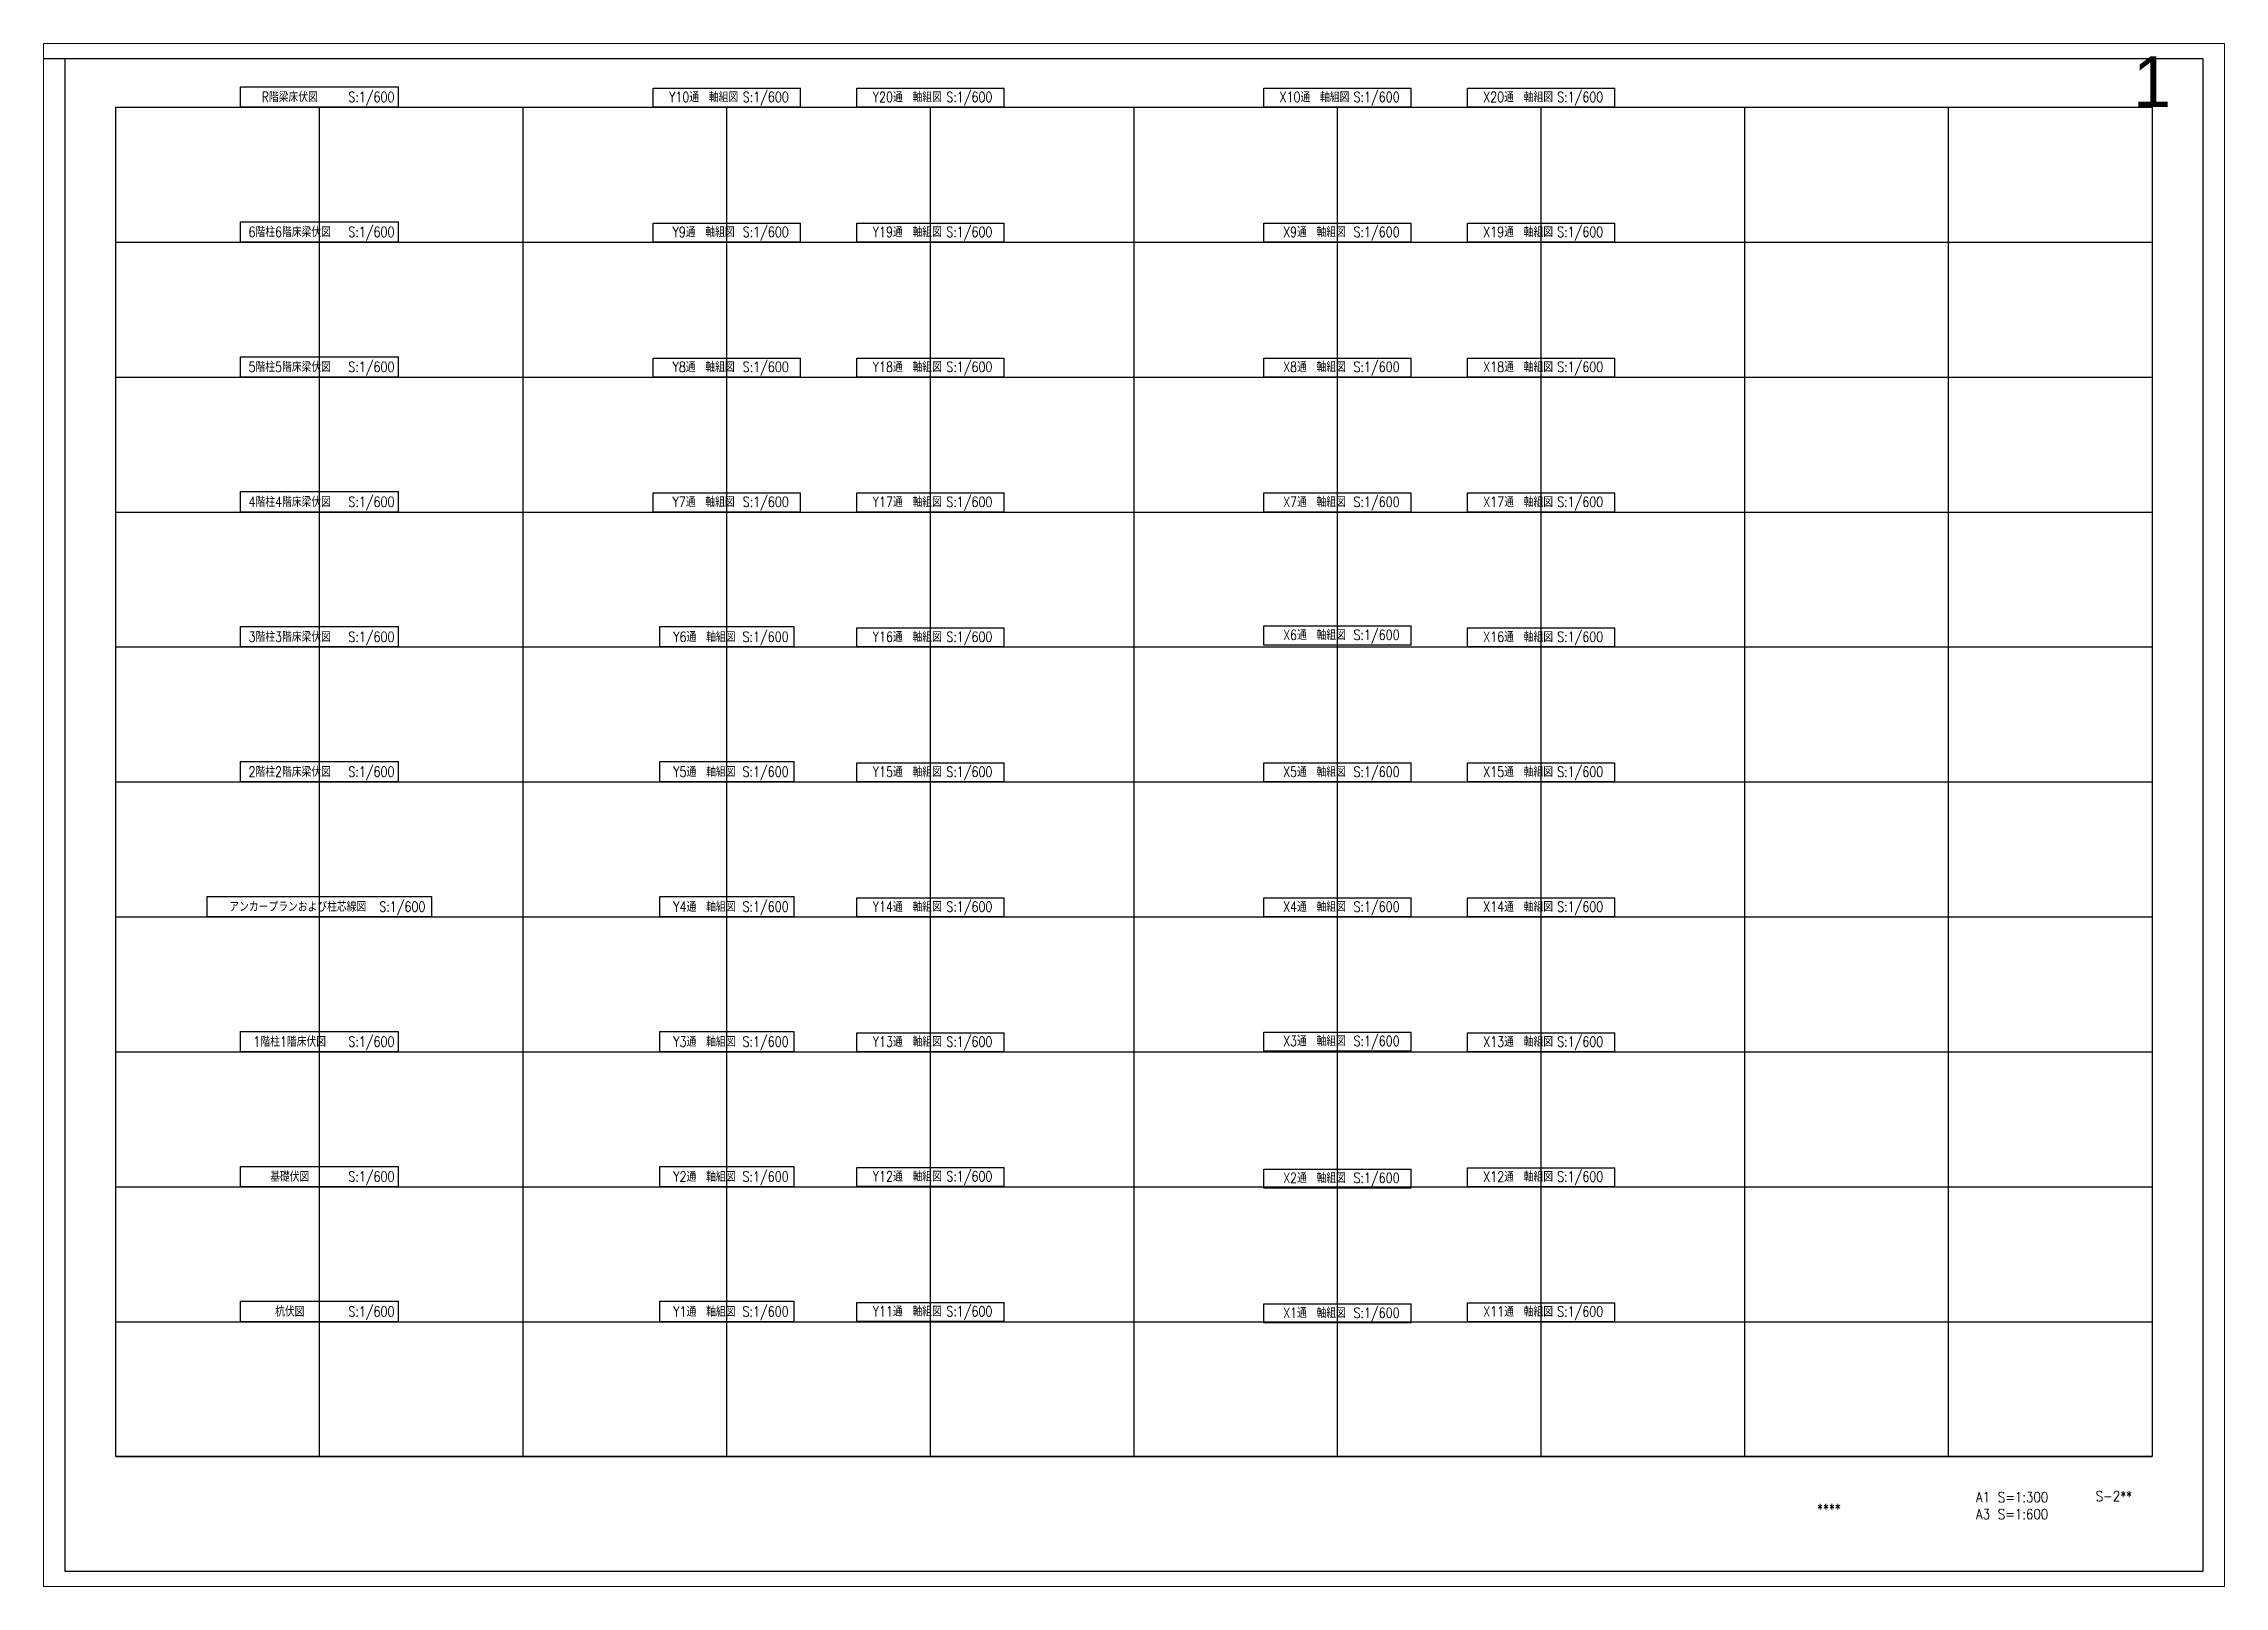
# Paper-space layout '01' of a CAD drawing. Extents: x -23 to 863, y -16 to 610.
# The model-space entities are those that its viewports show. They can reach past a viewport. Long polylines and large blocks are cut down to what shows.
import ezdxf
from ezdxf.enums import TextEntityAlignment as Align

# ---------------------------------------------------------------- set-up
doc = ezdxf.new("R2010")
doc.units = 0
doc.header["$MEASUREMENT"] = 0
doc.layers.get('Defpoints').update_dxf_attribs({"color": 251, "linetype": 'CONTINUOUS'})
doc.layers.add('99_レイアウト枠', color=251, linetype='CONTINUOUS', plot=False)
doc.layers.add('99_頁番号', color=6, linetype='CONTINUOUS')
doc.layers.add('注記', color=3, linetype='CONTINUOUS')
doc.styles.add('DRACAD', font='txt', dxfattribs={"width": 0.85, "bigfont": 'extfont2'})
doc.styles.get("Standard").update_dxf_attribs({"font": 'Osaka.ttc'})
doc.dimstyles.get("Standard").update_dxf_attribs({"dimtxt": 0.18, "dimasz": 0.18, "dimexe": 0.18, "dimexo": 0.0625, "dimgap": 0.09, "dimtad": 0, "dimtih": 1, "dimtoh": 1, "dimdec": 4, "dimzin": 0, "dimdsep": 46, "dimtxsty": 'Standard', "dimcen": 0.09, "dimadec": 0, "dimazin": 0, "dimtfac": 1, "dimtdec": 4, "dimtofl": 0, "dimtmove": 0, "dimatfit": 3, "dimfxl": 1, "dimtolj": 1, "dimtzin": 0, "dimarcsym": 0})

# ---------------------------------------------------------------- blocks, each defined once
blk = doc.blocks.new('*D7831')
at = {"layer": '99_レイアウト枠', "color": 0, "lineweight": -2}
for p, q in [((0, 0), (-66617, 0)), ((-66616, 0), (-66616, -79695)), ((-66616, -170000), (-66616, -90305)), ((0, -170000), (-66617, -170000))]:
    blk.add_line(p, q, dxfattribs=at)
at = {"layer": '99_レイアウト枠', "color": 0}
for points in [[(-66616, 0), (-66616, 0), (-66616, 0)], [(-66616, -170000), (-66616, -170000), (-66616, -170000)]]:
    blk.add_solid(points, dxfattribs=at)
at = {"layer": 'Defpoints', "color": 0}
for p in [(0, 0), (-66616, -170000), (0, -170000)]:
    blk.add_point(p, dxfattribs=at)
at = {"layer": '99_レイアウト枠', "color": 0, "insert": (-66616, -85000), "char_height": 10000, "attachment_point": 5}
blk.add_mtext('\\A1;170000', dxfattribs=at)

msp = doc.modelspace()

# ---------------------------------------------------------------- linework, layer by layer
at = {"layer": '99_レイアウト枠'}
for p, q in [((5000, -137250), (5000, -4750)), ((25000, -137250), (25000, -4750)), ((45000, -137250), (45000, -4750)), ((65000, -137250), (65000, -4750)), ((85000, -137250), (85000, -4750)), ((105000, -137250), (105000, -4750)), ((124999.99995, -137250), (124999.99995, -4750)), ((144999.99995, -137250), (144999.99995, -4750)), ((164999.99995, -137250), (164999.99995, -4750)), ((184999.99995, -137250), (184999.99995, -4750)), ((5000, -18000), (204999.99991, -18000)), ((5000, -31250), (204999.99991, -31250)), ((5000, -44500), (204999.99991, -44500)), ((5000, -57750), (204999.99991, -57750)), ((5000, -71000), (204999.99991, -71000)), ((5000, -84250), (204999.99991, -84250)), ((5000, -97500), (204999.99991, -97500)), ((5000, -110750), (204999.99991, -110750)), ((5000, -124000), (204999.99991, -124000)), ((5000, -137250), (204999.99991, -137250))]:
    msp.add_line(p, q, dxfattribs=at)
for points in [[(0, -148500), (210000, -148500), (210000, 0), (0, 0)], [(5000, -4750), (204999.99991, -4750), (204999.99991, -137250), (5000, -137250)]]:
    msp.add_lwpolyline(points, close=True, dxfattribs=at)
at = {"layer": '注記', "linetype": 'Continuous'}
for p, q in [((17250.00001, -2750), (32750.00001, -2750)), ((17250.00001, -4750), (17250.00001, -2750)), ((32750.00001, -4750), (32750.00001, -2750)), ((57766.66663, -2883.33333), (72233.3333, -2883.33333)), ((57766.66663, -4750), (57766.66663, -2883.33333)), ((72233.3333, -4750), (72233.3333, -2883.33333)), ((77766.66667, -2883.33333), (92233.33334, -2883.33333)), ((77766.66667, -4750), (77766.66667, -2883.33333)), ((92233.33334, -4750), (92233.33334, -2883.33333)), ((117766.66667, -2883.33333), (132233.33334, -2883.33333)), ((117766.66667, -4750), (117766.66667, -2883.33333)), ((132233.33334, -4750), (132233.33334, -2883.33333)), ((137766.66667, -2883.33333), (152233.33334, -2883.33333)), ((137766.66667, -4750), (137766.66667, -2883.33333)), ((152233.33334, -4750), (152233.33334, -2883.33333)), ((32750.00001, -4750), (17250.00001, -4750)), ((72233.3333, -4750), (57766.66663, -4750)), ((92233.33334, -4750), (77766.66667, -4750)), ((132233.33334, -4750), (117766.66667, -4750)), ((152233.33334, -4750), (137766.66667, -4750)), ((17250, -16000), (32750, -16000)), ((17250, -18000), (17250, -16000)), ((32750, -18000), (32750, -16000)), ((57766.66662, -16133.33333), (72233.33329, -16133.33333)), ((57766.66662, -18000), (57766.66662, -16133.33333)), ((72233.33329, -18000), (72233.33329, -16133.33333)), ((77766.66667, -16133.33333), (92233.33334, -16133.33333)), ((77766.66667, -18000), (77766.66667, -16133.33333)), ((92233.33334, -18000), (92233.33334, -16133.33333)), ((117766.66662, -16133.33333), (132233.33329, -16133.33333)), ((117766.66662, -18000), (117766.66662, -16133.33333)), ((132233.33329, -18000), (132233.33329, -16133.33333)), ((137766.66667, -16133.33333), (152233.33334, -16133.33333)), ((137766.66667, -18000), (137766.66667, -16133.33333)), ((152233.33334, -18000), (152233.33334, -16133.33333)), ((32750, -18000), (17250, -18000)), ((72233.33329, -18000), (57766.66662, -18000)), ((92233.33334, -18000), (77766.66667, -18000)), ((132233.33329, -18000), (117766.66662, -18000)), ((152233.33334, -18000), (137766.66667, -18000)), ((17250, -29250), (32750, -29250)), ((17250, -31250), (17250, -29250)), ((32750, -31250), (32750, -29250)), ((57766.66662, -29383.33333), (72233.33329, -29383.33333)), ((57766.66662, -31250), (57766.66662, -29383.33333)), ((72233.33329, -31250), (72233.33329, -29383.33333)), ((77766.66667, -29383.33333), (92233.33334, -29383.33333)), ((77766.66667, -31250), (77766.66667, -29383.33333)), ((92233.33334, -31250), (92233.33334, -29383.33333)), ((117766.66662, -29383.33333), (132233.33329, -29383.33333)), ((117766.66662, -31250), (117766.66662, -29383.33333)), ((132233.33329, -31250), (132233.33329, -29383.33333)), ((137766.66667, -29383.33333), (152233.33334, -29383.33333)), ((137766.66667, -31250), (137766.66667, -29383.33333)), ((152233.33334, -31250), (152233.33334, -29383.33333)), ((32750, -31250), (17250, -31250)), ((72233.33329, -31250), (57766.66662, -31250)), ((92233.33334, -31250), (77766.66667, -31250)), ((132233.33329, -31250), (117766.66662, -31250)), ((152233.33334, -31250), (137766.66667, -31250)), ((17250, -42500), (32750, -42500)), ((17250, -44500), (17250, -42500)), ((32750, -44500), (32750, -42500)), ((57766.66653, -42633.33333), (72233.3332, -42633.33333)), ((57766.66653, -44500), (57766.66653, -42633.33333)), ((72233.3332, -44500), (72233.3332, -42633.33333)), ((77766.66667, -42633.33333), (92233.33334, -42633.33333)), ((77766.66667, -44500), (77766.66667, -42633.33333)), ((92233.33334, -44500), (92233.33334, -42633.33333)), ((117766.66653, -42633.33333), (132233.33319, -42633.33333)), ((117766.66653, -44500), (117766.66653, -42633.33333)), ((132233.33319, -44500), (132233.33319, -42633.33333)), ((137766.66667, -42633.33333), (152233.33334, -42633.33333)), ((137766.66667, -44500), (137766.66667, -42633.33333)), ((152233.33334, -44500), (152233.33334, -42633.33333)), ((32750, -44500), (17250, -44500)), ((72233.3332, -44500), (57766.66653, -44500)), ((92233.33334, -44500), (77766.66667, -44500)), ((132233.33319, -44500), (117766.66653, -44500)), ((152233.33334, -44500), (137766.66667, -44500)), ((17250, -55750), (32750, -55750)), ((17250, -57750), (17250, -55750)), ((32750, -57750), (17250, -57750)), ((32750, -57750), (32750, -55750)), ((77766.66667, -55883.33333), (92233.33334, -55883.33333)), ((77766.66667, -57750), (77766.66667, -55883.33333)), ((92233.33334, -57750), (77766.66667, -57750)), ((92233.33334, -57750), (92233.33334, -55883.33333)), ((117766.66653, -55692.18573), (132233.33319, -55692.18573)), ((117766.66653, -57558.8524), (117766.66653, -55692.18573)), ((132233.33319, -57558.8524), (117766.66653, -57558.8524)), ((132233.33319, -57558.8524), (132233.33319, -55692.18573)), ((137766.66667, -55883.33333), (152233.33334, -55883.33333)), ((137766.66667, -57750), (137766.66667, -55883.33333)), ((152233.33334, -57750), (137766.66667, -57750)), ((152233.33334, -57750), (152233.33334, -55883.33333)), ((17249.99971, -69000), (32749.99971, -69000)), ((17249.99971, -71000), (17249.99971, -69000)), ((32749.99971, -71000), (32749.99971, -69000)), ((77766.66667, -69133.33333), (92233.33334, -69133.33333)), ((77766.66667, -71000), (77766.66667, -69133.33333)), ((92233.33334, -71000), (92233.33334, -69133.33333)), ((117766.66662, -69133.33333), (132233.33329, -69133.33333)), ((117766.66662, -71000), (117766.66662, -69133.33333)), ((132233.33329, -71000), (132233.33329, -69133.33333)), ((137766.66667, -69133.33333), (152233.33334, -69133.33333)), ((137766.66667, -71000), (137766.66667, -69133.33333)), ((152233.33334, -71000), (152233.33334, -69133.33333)), ((32749.99971, -71000), (17249.99971, -71000)), ((92233.33334, -71000), (77766.66667, -71000)), ((132233.33329, -71000), (117766.66662, -71000)), ((152233.33334, -71000), (137766.66667, -71000)), ((13962.92388, -82249.99999), (36037.07612, -82249.99999)), ((13962.92388, -84249.99999), (13962.92388, -82249.99999)), ((36037.07612, -84249.99999), (36037.07612, -82249.99999)), ((77766.66667, -82383.33333), (92233.33334, -82383.33333)), ((77766.66667, -84250), (77766.66667, -82383.33333)), ((92233.33334, -84250), (92233.33334, -82383.33333)), ((117766.66662, -82383.33333), (132233.33329, -82383.33333)), ((117766.66662, -84250), (117766.66662, -82383.33333)), ((132233.33329, -84250), (132233.33329, -82383.33333)), ((137766.66667, -82383.33333), (152233.33334, -82383.33333)), ((137766.66667, -84250), (137766.66667, -82383.33333)), ((152233.33334, -84250), (152233.33334, -82383.33333)), ((36037.07612, -84249.99999), (13962.92388, -84249.99999)), ((92233.33334, -84250), (77766.66667, -84250)), ((132233.33329, -84250), (117766.66662, -84250)), ((152233.33334, -84250), (137766.66667, -84250)), ((17249.99996, -95500), (32749.99996, -95500)), ((17249.99996, -97500), (17249.99996, -95500)), ((32749.99996, -97500), (32749.99996, -95500)), ((77766.66667, -95633.33333), (92233.33334, -95633.33333)), ((77766.66667, -97500), (77766.66667, -95633.33333)), ((92233.33334, -97500), (92233.33334, -95633.33333)), ((117766.66653, -95567.18573), (132233.33319, -95567.18573)), ((117766.66653, -97433.8524), (117766.66653, -95567.18573)), ((132233.33319, -97433.8524), (132233.33319, -95567.18573)), ((137766.66667, -95633.33333), (152233.33334, -95633.33333)), ((137766.66667, -97500), (137766.66667, -95633.33333)), ((152233.33334, -97500), (152233.33334, -95633.33333)), ((32749.99996, -97500), (17249.99996, -97500)), ((92233.33334, -97500), (77766.66667, -97500)), ((132233.33319, -97433.8524), (117766.66653, -97433.8524)), ((152233.33334, -97500), (137766.66667, -97500)), ((17250, -108750), (32750, -108750)), ((17250, -110750), (17250, -108750)), ((32750, -110750), (32750, -108750)), ((77766.66667, -108858.69398), (92233.33333, -108858.69398)), ((77766.66667, -110725.36064), (77766.66667, -108858.69398)), ((92233.33333, -110725.36064), (92233.33333, -108858.69398)), ((117766.66662, -109008.33333), (132233.33329, -109008.33333)), ((117766.66662, -110875), (117766.66662, -109008.33333)), ((132233.33329, -110875), (132233.33329, -109008.33333)), ((137766.66666, -108883.33333), (152233.33333, -108883.33333)), ((137766.66666, -110750), (137766.66666, -108883.33333)), ((152233.33333, -110750), (152233.33333, -108883.33333)), ((32750, -110750), (17250, -110750)), ((92233.33333, -110725.36064), (77766.66667, -110725.36064)), ((132233.33329, -110875), (117766.66662, -110875)), ((152233.33333, -110750), (137766.66666, -110750)), ((17250, -122000), (32750, -122000)), ((17250, -124000), (17250, -122000)), ((32750, -124000), (32750, -122000)), ((32750, -124000), (17250, -124000)), ((77766.66667, -122108.69398), (92233.33334, -122108.69398)), ((77766.66667, -123975.36064), (77766.66667, -122108.69398)), ((92233.33334, -123975.36064), (77766.66667, -123975.36064)), ((92233.33334, -123975.36064), (92233.33334, -122108.69398)), ((117766.66662, -122258.33333), (132233.33329, -122258.33333)), ((117766.66662, -124125), (117766.66662, -122258.33333)), ((132233.33329, -124125), (117766.66662, -124125)), ((132233.33329, -124125), (132233.33329, -122258.33333)), ((137766.66666, -122133.33333), (152233.33333, -122133.33333)), ((137766.66666, -124000), (137766.66666, -122133.33333)), ((152233.33333, -124000), (137766.66666, -124000)), ((152233.33333, -124000), (152233.33333, -122133.33333))]:
    msp.add_line(p, q, dxfattribs=at)
at = {"layer": '注記'}
for points in [[(58416.66667, -55750), (71583.33334, -55750), (71583.33334, -57750), (58416.66667, -57750)], [(58416.66667, -69000), (71583.33334, -69000), (71583.33334, -71000), (58416.66667, -71000)], [(58416.66673, -82250), (71583.3334, -82250), (71583.3334, -84250), (58416.66673, -84250)], [(58416.66668, -95500), (71583.33335, -95500), (71583.33335, -97500), (58416.66668, -97500)], [(58416.66667, -108750), (71583.33334, -108750), (71583.33334, -110750), (58416.66667, -110750)], [(58416.66667, -122000), (71583.33334, -122000), (71583.33334, -124000), (58416.66667, -124000)]]:
    msp.add_lwpolyline(points, close=True, dxfattribs=at)

# ---------------------------------------------------------------- texts
at = {"layer": '99_レイアウト枠'}
msp.add_text('1', height=5000, dxfattribs=at).set_placement((204999.99991, -4750), align=Align.CENTER)
at = {"layer": '99_頁番号', "char_height": 1000, "attachment_point": 5, "style": 'DRACAD'}
for s, insert in [('A1 S=1:300^JA3 S=1:600', (191249.9999, -142060.79664)), ('{S-2**}', (201249.99991, -141125)), ('{  ****  }', (172499.99991, -142375))]:
    msp.add_mtext(s, dxfattribs=dict(at, insert=insert))
at = {"layer": '注記', "linetype": 'Continuous', "style": 'DRACAD', "width": 0.8}
for s, p in [('R階梁床伏図', (22073.27409, -4250)), ('S:1/600', (30096.95804, -4250)), ('Y10通\u3000軸組図', (62728.49355, -4253.23279)), ('S:1/600', (68827.61619, -4253.23279)), ('Y20通\u3000軸組図', (82728.49359, -4253.23279)), ('S:1/600', (88827.61623, -4253.23279)), ('X10通\u3000軸組図', (122728.49359, -4253.23279)), ('S:1/600', (128827.61623, -4253.23279)), ('X20通\u3000軸組図', (142728.49359, -4253.23279)), ('S:1/600', (148827.61623, -4253.23279)), ('6階柱6階床梁伏図', (22073.27408, -17500)), ('S:1/600', (30096.95803, -17500)), ('Y9通\u3000軸組図', (62728.49355, -17503.23279)), ('S:1/600', (68827.61618, -17503.23279)), ('Y19通\u3000軸組図', (82728.49359, -17499.18187)), ('S:1/600', (88827.61623, -17499.18187)), ('X9通\u3000軸組図', (122728.49355, -17503.23279)), ('S:1/600', (128827.61618, -17503.23279)), ('X19通\u3000軸組図', (142728.49359, -17499.18187)), ('S:1/600', (148827.61623, -17499.18187)), ('5階柱5階床梁伏図', (22073.27408, -30750)), ('S:1/600', (30096.95803, -30750)), ('Y8通\u3000軸組図', (62728.49355, -30753.23279)), ('S:1/600', (68827.61618, -30753.23279)), ('Y18通\u3000軸組図', (82728.49359, -30753.23279)), ('S:1/600', (88827.61623, -30753.23279)), ('X8通\u3000軸組図', (122728.49355, -30753.23279)), ('S:1/600', (128827.61618, -30753.23279)), ('X18通\u3000軸組図', (142728.49359, -30753.23279)), ('S:1/600', (148827.61623, -30753.23279)), ('S:1/600', (30096.95803, -44000)), ('S:1/600', (68827.61609, -44003.23279)), ('S:1/600', (88827.61623, -44003.23279)), ('S:1/600', (128827.61608, -44003.23279)), ('S:1/600', (148827.61623, -44003.23279)), ('4階柱4階床梁伏図', (22073.27408, -44000)), ('Y7通\u3000軸組図', (62728.49345, -44003.23279)), ('Y17通\u3000軸組図', (82728.49359, -44003.23279)), ('X7通\u3000軸組図', (122728.49345, -44003.23279)), ('X17通\u3000軸組図', (142728.49359, -44003.23279)), ('3階柱3階床梁伏図', (22073.27408, -57250)), ('S:1/600', (30096.95803, -57250)), ('Y6通\u3000軸組図', (62798.84934, -57250)), ('S:1/600', (68814.63864, -57250)), ('Y16通\u3000軸組図', (82728.49359, -57253.23279)), ('S:1/600', (88827.61623, -57253.23279)), ('X6通\u3000軸組図', (122728.49345, -57062.08519)), ('S:1/600', (128827.61608, -57062.08519)), ('X16通\u3000軸組図', (142728.49359, -57253.23279)), ('S:1/600', (148827.61623, -57253.23279)), ('2階柱2階床梁伏図', (22073.27379, -70500)), ('S:1/600', (30096.95774, -70500)), ('Y5通\u3000軸組図', (62798.84934, -70500)), ('S:1/600', (68814.63864, -70500)), ('Y15通\u3000軸組図', (82728.49359, -70503.23279)), ('S:1/600', (88827.61623, -70503.23279)), ('X5通\u3000軸組図', (122728.49355, -70503.23279)), ('S:1/600', (128827.61618, -70503.23279)), ('X15通\u3000軸組図', (142728.49359, -70503.23279)), ('S:1/600', (148827.61623, -70503.23279)), ('アンカープランおよび柱芯線図', (22862.05762, -83749.99999)), ('S:1/600', (33135.74157, -83749.99999)), ('Y4通\u3000軸組図', (62798.8494, -83750)), ('S:1/600', (68814.6387, -83750)), ('Y14通\u3000軸組図', (82728.49359, -83753.23279)), ('S:1/600', (88827.61623, -83753.23279)), ('X4通\u3000軸組図', (122728.49355, -83753.23279)), ('S:1/600', (128827.61618, -83753.23279)), ('X14通\u3000軸組図', (142728.49359, -83753.23279)), ('S:1/600', (148827.61623, -83753.23279)), ('1階柱1階床伏図', (22073.27404, -97000)), ('S:1/600', (30096.95799, -97000)), ('Y3通\u3000軸組図', (62798.8494, -97000)), ('S:1/600', (68814.6387, -97000)), ('Y13通\u3000軸組図', (82728.49359, -97003.23279)), ('S:1/600', (88827.61623, -97003.23279)), ('X3通\u3000軸組図', (122728.49345, -96937.08519)), ('S:1/600', (128827.61608, -96937.08519)), ('X13通\u3000軸組図', (142728.49359, -97003.23279)), ('S:1/600', (148827.61623, -97003.23279)), ('基礎伏図', (22073.27408, -110250)), ('S:1/600', (30096.95803, -110250)), ('Y2通\u3000軸組図', (62798.84934, -110250)), ('S:1/600', (68814.63864, -110250)), ('Y12通\u3000軸組図', (82728.49359, -110228.59344)), ('S:1/600', (88827.61622, -110228.59344)), ('S:1/600', (128827.61618, -110378.23279)), ('X12通\u3000軸組図', (142728.49358, -110253.23279)), ('S:1/600', (148827.61622, -110253.23279)), ('X2通\u3000軸組図', (122728.49355, -110378.23279)), ('杭伏図', (22073.27408, -123500)), ('S:1/600', (30096.95803, -123500)), ('Y1通\u3000軸組図', (62798.84934, -123502.26448)), ('S:1/600', (68814.63864, -123502.26448)), ('Y11通\u3000軸組図', (82728.49359, -123478.59344)), ('S:1/600', (88827.61623, -123478.59344)), ('X1通\u3000軸組図', (122728.49355, -123628.23279)), ('S:1/600', (128827.61618, -123628.23279)), ('X11通\u3000軸組図', (142728.49358, -123503.23279)), ('S:1/600', (148827.61622, -123503.23279))]:
    msp.add_text(s, height=1000, dxfattribs=at).set_placement(p, align=Align.CENTER)

# ---------------------------------------------------------------- dimensions: what is measured, and where the dimension line sits
at = {"layer": '99_レイアウト枠'}
dim = msp.add_linear_dim(base=(-66616.43941, -170000), p1=(0, 0), p2=(0, -170000), angle=90, dimstyle='Standard', override={"dimtxt": 10000, "dimdec": 0}, dxfattribs=at)
dim.commit()
dim.dimension.update_dxf_attribs({"geometry": '*D7831', "text_midpoint": (-66616.43941, -85000)})

psp = doc.layouts.new('01')

# ---------------------------------------------------------------- viewports
at = {"layer": 'Defpoints'}
psp.add_viewport(center=(420, 297), size=(885.46, 626.16), view_center_point=(105000, -74250), view_height=151474.0692638, dxfattribs=at)

doc.saveas('drawing.dxf')
